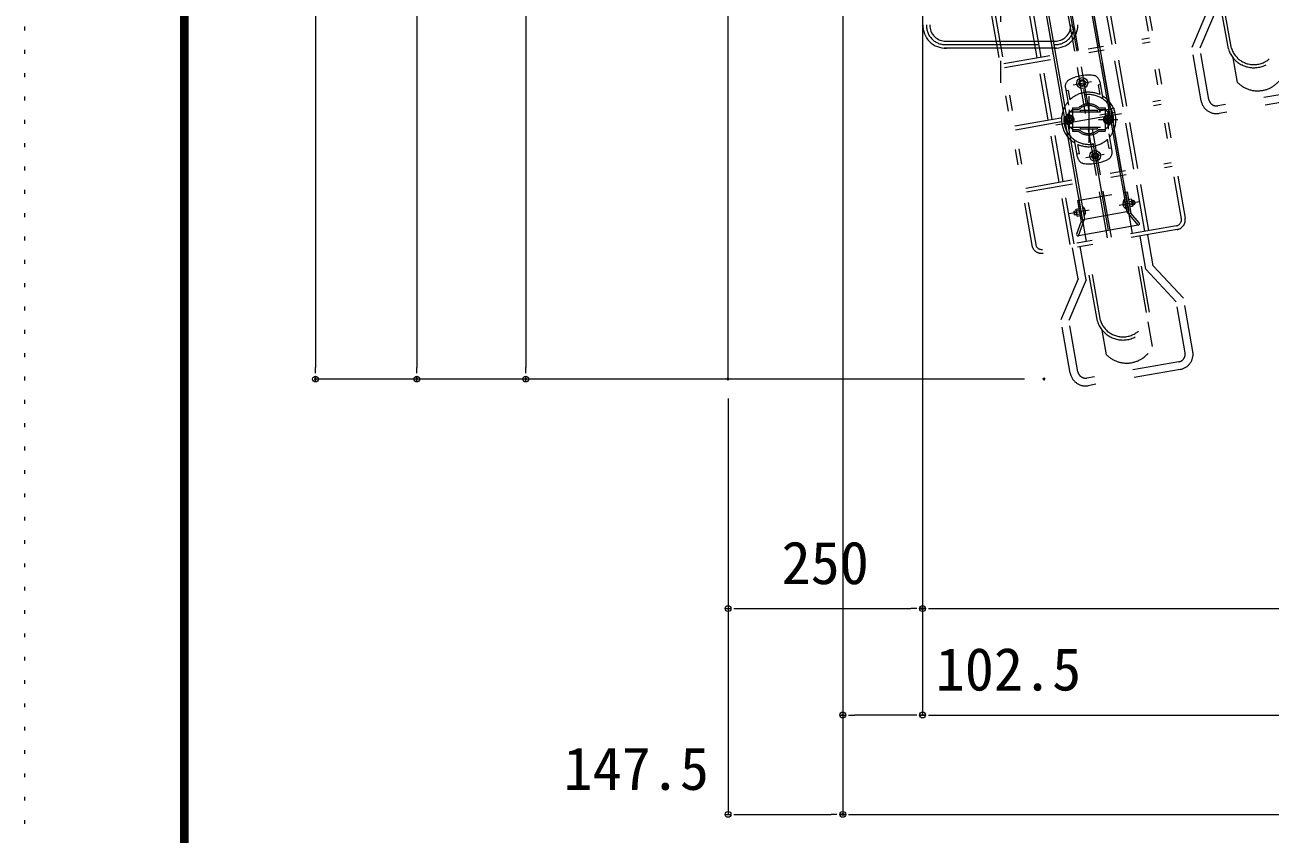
# Model space of a CAD drawing. Units: millimetres, scale not verified. Extents: x -5940 to 5940, y -4200 to 4200.
# Drawn here: x -5940 to -4339, y -493 to 547 of the extents above; entities that cross this region are included whole.
import ezdxf
from ezdxf.enums import TextEntityAlignment as Align

# ---------------------------------------------------------------- set-up
doc = ezdxf.new("R2010")
doc.units = ezdxf.units.MM
doc.header["$LTSCALE"] = 10
doc.header["$PDMODE"] = 32
doc.header["$PDSIZE"] = 2
for name, pattern in [('USER2', [24, 12, -5, 2, -5]), ('USER3', [25, 6, -5, 2, -5, 2, -5]), ('USER4', [3, 0.5, -2.5]), ('USER5', [10, 4, -6])]:
    doc.linetypes.add(name, pattern=pattern)
for name, color, linetype, lineweight in [('0-0_0', 7, 'Continuous', 18), ('0-2_2-0BOLD', 7, 'Continuous', 18), ('0-4_2-2CENTER', 3, 'USER2', 18), ('0-7_2-7RACK', 5, 'Continuous', 18), ('0-8_F-F', 5, 'Continuous', 18), ('0-9_F-E_J_ADD', 5, 'USER4', 18), ('0-D_2ラック-63HATCH', 7, 'Continuous', 18), ('1-0_2ラック-Bラック前', 2, 'USER3', 18), ('1-1_2ラック-Cラック奥', 7, 'Continuous', 18), ('1-A_3-GLEVEL', 5, 'Continuous', 18)]:
    doc.layers.add(name, color=color, linetype=linetype, lineweight=lineweight)
doc.layers.add('1-9_Defpoints', color=7, linetype='Continuous')
doc.styles.add('ＭＳ ゴシック', font='')
doc.styles.get('ＭＳ ゴシック').set_extended_font_data('MS Gothic')

# ---------------------------------------------------------------- blocks, each defined once
blk = doc.blocks.new('CCL-RACK-BACK-TOP_17')
at = {"layer": '0-D_2ラック-63HATCH', "color": 3, "linetype": 'USER2'}
for p, q in [((0, 178.97), (0, -1375)), ((-12, -1182.5), (12, -1182.5)), ((-22.45, -1213.35), (-26.79, -1237.97)), ((5.21, -1200.46), (-5.21, -1259.54)), ((43, -1230), (-43, -1230)), ((12.31, -1232.17), (36.93, -1236.51)), ((26.79, -1222.03), (22.45, -1246.65)), ((-12, -1277.5), (12, -1277.5)), ((-19.5, -1345.15), (-45.6, -1345.15)), ((19.5, -1345.15), (45.6, -1345.15))]:
    blk.add_line(p, q, dxfattribs=at)
at = {"layer": '0-D_2ラック-63HATCH'}
for p, q in [((-30.5, 170.34), (-30.5, -1330.15)), ((30.5, -1330.15), (30.5, 170.34)), ((-27.5, 94.85), (-27.5, -1355.15)), ((27.5, 94.85), (27.5, -1355.15)), ((0, -1179.61), (-2.5, -1181.06)), ((-2.5, -1183.94), (-2.5, -1181.06)), ((-2.5, -1183.94), (0, -1185.39)), ((0, -1179.61), (2.5, -1181.06)), ((2.5, -1183.94), (0, -1185.39)), ((2.5, -1183.94), (2.5, -1181.06)), ((-2.5, -1276.06), (0, -1274.61)), ((-2.5, -1276.06), (-2.5, -1278.94)), ((0, -1280.39), (-2.5, -1278.94)), ((2.5, -1276.06), (0, -1274.61)), ((0, -1280.39), (2.5, -1278.94)), ((2.5, -1276.06), (2.5, -1278.94)), ((-39, -1342.65), (-39.5, -1343.15)), ((-39.5, -1343.15), (-39.5, -1347.15)), ((-39, -1342.65), (-36.5, -1342.65)), ((-39, -1347.65), (-39, -1342.65)), ((-36.5, -1341.33), (-36.5, -1348.97)), ((-32.5, -1342.85), (-36.05, -1342.85)), ((-32.5, -1330.15), (-32.5, -1357.81)), ((-32.5, -1330.15), (-27.5, -1330.15)), ((-27.15, -1339.25), (-27.5, -1339.25)), ((-27.15, -1339.25), (-27.15, -1351.05)), ((27.15, -1339.25), (27.15, -1351.05)), ((27.15, -1339.25), (27.5, -1339.25)), ((27.5, -1330.15), (32.5, -1330.15)), ((32.5, -1330.15), (32.5, -1357.81)), ((32.5, -1342.85), (36.05, -1342.85)), ((36.5, -1341.33), (36.5, -1348.97)), ((39, -1342.65), (36.5, -1342.65)), ((39, -1342.65), (39.5, -1343.15)), ((39, -1347.65), (39, -1342.65)), ((39.5, -1343.15), (39.5, -1347.15)), ((-40.69, -1372), (-32.5, -1357.81)), ((-39, -1347.65), (-39.5, -1347.15)), ((-39, -1347.65), (-36.5, -1347.65)), ((-38.96, -1375), (-27.5, -1355.15)), ((-36.05, -1347.45), (-32.5, -1347.45)), ((-32.5, -1357.81), (-29.9, -1359.31)), ((-27.15, -1351.05), (-27.5, -1351.05)), ((-27.5, -1355.15), (27.5, -1355.15)), ((27.15, -1351.05), (27.5, -1351.05)), ((38.96, -1375), (27.5, -1355.15)), ((32.5, -1357.81), (29.9, -1359.31)), ((36.05, -1347.45), (32.5, -1347.45)), ((40.69, -1372), (32.5, -1357.81)), ((39, -1347.65), (36.5, -1347.65)), ((39, -1347.65), (39.5, -1347.15)), ((38.96, -1375), (-38.96, -1375))]:
    blk.add_line(p, q, dxfattribs=at)
at = {"layer": '0-D_2ラック-63HATCH', "color": 3, "linetype": 'USER5'}
for p, q in [((-22.5, -1184.69), (-22.5, -1207.25)), ((-19.5, -1188.74), (-22.5, -1188.74)), ((-19.5, -1188.74), (-19.5, -1200.94)), ((22.5, -1188.74), (19.5, -1188.74)), ((19.5, -1188.74), (19.5, -1200.94)), ((22.5, -1184.69), (22.5, -1207.25)), ((-18.42, -1213.55), (-28.21, -1220.85)), ((-26.36, -1235.51), (-22.88, -1215.81)), ((-18.08, -1211.58), (-23.29, -1241.13)), ((-22.88, -1215.81), (26.36, -1224.49)), ((-18.42, -1213.55), (-10, -1215.04)), ((-18.08, -1211.58), (-10.42, -1212.93)), ((-8.75, -1216.27), (-9.1, -1218.24)), ((-8.75, -1216.27), (12.92, -1220.09)), ((-25.62, -1231.34), (-30.05, -1227.63)), ((-22.94, -1239.16), (-29.64, -1228.95)), ((-20.2, -1229.37), (-25.62, -1231.34)), ((-19.19, -1223.68), (-23.62, -1219.97)), ((-19.19, -1223.68), (-20.2, -1229.37)), ((12.92, -1220.09), (12.57, -1222.06)), ((14.52, -1219.36), (22.94, -1220.84)), ((15.63, -1217.53), (23.29, -1218.87)), ((23.29, -1218.87), (18.08, -1248.42)), ((20.2, -1230.63), (19.19, -1236.32)), ((20.2, -1230.63), (25.62, -1228.66)), ((22.88, -1244.19), (26.36, -1224.49)), ((22.94, -1220.84), (29.64, -1231.05)), ((-26.36, -1235.51), (22.88, -1244.19)), ((-23.29, -1241.13), (-15.63, -1242.47)), ((-22.94, -1239.16), (-14.52, -1240.64)), ((-12.57, -1237.94), (-12.92, -1239.91)), ((-12.92, -1239.91), (8.75, -1243.73)), ((9.1, -1241.76), (8.75, -1243.73)), ((10, -1244.96), (18.42, -1246.45)), ((10.42, -1247.07), (18.08, -1248.42)), ((18.42, -1246.45), (28.21, -1239.15)), ((19.19, -1236.32), (23.62, -1240.03)), ((23.62, -1240.03), (29.04, -1238.05)), ((-22.5, -1275.31), (-22.5, -1252.75)), ((-19.5, -1271.26), (-19.5, -1259.06)), ((19.5, -1271.26), (19.5, -1259.06)), ((22.5, -1275.31), (22.5, -1252.75)), ((-19.5, -1271.26), (-22.5, -1271.26)), ((22.5, -1271.26), (19.5, -1271.26)), ((-30.5, -1330.15), (-30.5, -1355.15)), ((-27.5, -1330.15), (27.5, -1330.15)), ((30.5, -1330.15), (30.5, -1355.15)), ((-30.5, -1355.15), (-27.5, -1355.15)), ((27.5, -1355.15), (30.5, -1355.15))]:
    blk.add_line(p, q, dxfattribs=at)
at = {"layer": '0-D_2ラック-63HATCH', "color": 3}
for p, q in [((-36.5, -1343.05), (-39.4, -1343.05)), ((36.5, -1343.05), (39.4, -1343.05)), ((-36.5, -1347.25), (-39.4, -1347.25)), ((36.5, -1347.25), (39.4, -1347.25))]:
    blk.add_line(p, q, dxfattribs=at)
at = {"layer": '0-D_2ラック-63HATCH', "color": 3, "linetype": 'USER5'}
for points in [[(-23.62, -1219.97), (-29.04, -1221.95), (-30.05, -1227.63)], [(25.62, -1228.66), (30.05, -1232.37), (29.04, -1238.05)]]:
    blk.add_lwpolyline(points, dxfattribs=at)
at = {"layer": '0-D_2ラック-63HATCH'}
for points in [[(-36.5, -1341.33), (-36.05, -1340.55), (-32.5, -1340.55)], [(36.5, -1341.33), (36.05, -1340.55), (32.5, -1340.55)], [(-36.5, -1348.97), (-36.05, -1349.75), (-32.5, -1349.75)], [(36.5, -1348.97), (36.05, -1349.75), (32.5, -1349.75)]]:
    blk.add_lwpolyline(points, dxfattribs=at)
for centre, radius in [((0, -1182.5), 7), ((0, -1182.5), 4.32), ((0, -1277.5), 7), ((0, -1277.5), 4.32)]:
    blk.add_circle(centre, radius, dxfattribs=at)
at = {"layer": '0-D_2ラック-63HATCH', "color": 3, "linetype": 'USER5'}
for centre, radius in [((-24.62, -1225.66), 5.85), ((-24.62, -1225.66), 4.9), ((-24.62, -1225.66), 3), ((-24.62, -1225.66), 2.2), ((24.62, -1234.34), 5.85), ((24.62, -1234.34), 4.9), ((24.62, -1234.34), 3), ((24.62, -1234.34), 2.2)]:
    blk.add_circle(centre, radius, dxfattribs=at)
for centre, radius, start, end in [((-12.5, -1184.69), 10, 105.42385, 180), ((0, -1230), 57, 74.57615, 105.42385), ((12.5, -1184.69), 10, 0, 74.57615), ((0, -1230), 32, 17.61244, 162.38756), ((0, -1230), 35, 56.14156, 123.85844), ((0, -1230), 35, 130.0052, 150.62508), ((0, -1230), 20, 38.59038, 121.40962), ((0, -1230), 18, 36.23826, 123.76174), ((0, -1230), 35, 29.37492, 49.9948), ((-24.62, -1225.66), 6, 126.72135, 213.27865), ((24.62, -1234.34), 6, 306.72135, 33.27865), ((0, -1230), 32, 197.61244, 342.38756), ((0, -1230), 35, 209.37492, 229.9948), ((0, -1230), 20, 218.59038, 301.40962), ((0, -1230), 18, 216.23826, 303.76174), ((0, -1230), 35, 310.0052, 330.62508), ((0, -1230), 35, 236.14156, 303.85844), ((-12.5, -1275.31), 10, 180, 254.57615), ((12.5, -1275.31), 10, 285.42385, 0), ((0, -1230), 57, 254.57615, 285.42385)]:
    blk.add_arc(centre, radius, start, end, dxfattribs=at)
at = {"layer": '0-D_2ラック-63HATCH'}
for centre, radius, start, end in [((0, -1230), 35, 150.62508, 209.37492), ((0, -1230), 35, 330.62508, 29.37492), ((0, -1230), 32, 162.38756, 197.61244), ((0, -1230), 32, 342.38756, 17.61244), ((-34.36, -1341.7), 2.04, 154.26988, 214.28792), ((-28.77, -1345.15), 7.63, 162.4633, 197.5367), ((-32.1, -1345.15), 7.7, 309.98311, 50.01689), ((-28.25, -1345.15), 3.85, 317.75343, 42.24657), ((32.1, -1345.15), 7.7, 129.98311, 230.01689), ((28.25, -1345.15), 3.85, 137.75343, 222.24657), ((34.36, -1341.7), 2.04, 325.71208, 25.73012), ((28.77, -1345.15), 7.63, 342.4633, 17.5367), ((-34.36, -1348.6), 2.04, 145.71208, 205.73012), ((34.36, -1348.6), 2.04, 334.26988, 34.28792), ((-38.96, -1373), 2, 150, 270), ((38.96, -1373), 2, 270, 30)]:
    blk.add_arc(centre, radius, start, end, dxfattribs=at)
blk = doc.blocks.new('CCL-CYC-BACK-TOP_0')
at = {"layer": '1-0_2ラック-Bラック前'}
for p, q in [((-46.25, 426.57), (-46.25, 530.24)), ((46.25, 426.57), (46.25, 530.24)), ((-30, 426.57), (-30, 502.82)), ((-2.5, 426.57), (-2.5, 502.82)), ((2.5, 426.57), (2.5, 502.82)), ((30, 426.57), (30, 502.82)), ((-100, 495.32), (-100, 190.32)), ((-95, 495.32), (-95, 190.32)), ((95, 495.32), (95, 190.32)), ((100, 495.32), (100, 190.32)), ((-95, 426.57), (95, 426.57)), ((-95, 421.57), (95, 421.57)), ((-51.25, 345.32), (-51.25, 421.57)), ((-46.25, 345.32), (-46.25, 421.57)), ((-30, 345.32), (-30, 421.57)), ((-2.5, 345.32), (-2.5, 421.57)), ((2.5, 345.32), (2.5, 421.57)), ((30, 345.32), (30, 421.57)), ((46.25, 345.32), (46.25, 421.57)), ((51.25, 345.32), (51.25, 421.57)), ((-95, 345.32), (95, 345.32)), ((-95, 340.32), (95, 340.32)), ((-51.25, 264.07), (-51.25, 340.32)), ((-46.25, 264.07), (-46.25, 340.32)), ((-30, 264.07), (-30, 340.32)), ((-2.5, 264.07), (-2.5, 340.32)), ((2.5, 264.07), (2.5, 340.32)), ((30, 264.07), (30, 340.32)), ((46.25, 264.07), (46.25, 340.32)), ((51.25, 264.07), (51.25, 340.32)), ((-95, 264.07), (95, 264.07)), ((-95, 259.07), (95, 259.07)), ((-51.25, 182.82), (-51.25, 259.07)), ((-46.25, 182.82), (-46.25, 259.07)), ((-30, 182.82), (-30, 259.07)), ((-2.5, 182.82), (-2.5, 259.07)), ((2.5, 182.82), (2.5, 259.07)), ((30, 182.82), (30, 259.07)), ((46.25, 182.82), (46.25, 259.07)), ((51.25, 182.82), (51.25, 259.07)), ((87.5, 182.82), (-87.5, 182.82)), ((87.5, 177.82), (-87.5, 177.82)), ((-49, 137.42), (-49, 177.82)), ((-39, 134.46), (-39, 177.82)), ((-34, 79.49), (-34, 177.82)), ((-30, 79.62), (-30, 177.82)), ((30, 79.62), (30, 177.82)), ((34, 79.49), (34, 177.82)), ((39, 134.46), (39, 177.82)), ((49, 137.42), (49, 177.82)), ((-49, 137.42), (-80, 89.69)), ((-39, 134.46), (-70, 86.73)), ((39, 134.46), (70, 86.73)), ((49, 137.42), (80, 89.69)), ((-80, 20), (-80, 89.69)), ((-70, 20), (-70, 86.73)), ((70, 20), (70, 86.73)), ((80, 20), (80, 89.69)), ((-30, 35.12), (-30, 67.27)), ((30, 35.12), (30, 67.27)), ((60, 10), (-60, 10)), ((60, 0), (-60, 0))]:
    blk.add_line(p, q, dxfattribs=at)
for points in [[(-51.25, 426.57), (-51.25, 531.48), (-42.97, 547.17)], [(51.25, 426.57), (51.25, 531.48), (42.97, 547.17)]]:
    blk.add_lwpolyline(points, dxfattribs=at)
for centre, radius, start, end in [((-87.5, 190.32), 12.5, 180, 270), ((-87.5, 190.32), 7.5, 180, 270), ((87.5, 190.32), 7.5, 270, 0), ((87.5, 190.32), 12.5, 270, 0), ((0, 83.86), 34.28, 187.32401, 352.67599), ((0, 83.86), 30.28, 187.54919, 352.45081), ((0, 55.98), 36.54, 214.81581, 325.18419), ((-60, 20), 20, 180, 270), ((-60, 20), 10, 180, 270), ((60, 20), 10, 270, 0), ((60, 20), 20, 270, 0)]:
    blk.add_arc(centre, radius, start, end, dxfattribs=at)
blk = doc.blocks.new('CCL-CYC-FRONT-TOP_1')
at = {"layer": '1-1_2ラック-Cラック奥', "color": 6, "linetype": 'USER3'}
for p, q in [((-34, 79.49), (-34, 177.82)), ((-30, 79.62), (-30, 177.82)), ((-49, 137.42), (-80, 89.69)), ((-39, 134.46), (-70, 86.73)), ((-80, 20), (-80, 89.69)), ((-70, 20), (-70, 86.73)), ((-30, 35.12), (-30, 67.27)), ((60, 10), (-60, 10)), ((60, 0), (-60, 0))]:
    blk.add_line(p, q, dxfattribs=at)
for centre, radius, start, end in [((0, 83.86), 34.28, 187.32401, 352.67599), ((0, 83.86), 30.28, 187.54919, 352.45081), ((0, 55.98), 36.54, 214.81581, 325.18419), ((-60, 20), 20, 180, 270), ((-60, 20), 10, 180, 270)]:
    blk.add_arc(centre, radius, start, end, dxfattribs=at)
blk = doc.blocks.new('_DOT')
at = {"layer": '0-0_0', "lineweight": 9}
for p, q in [((-0.5, 0), (-1, 0)), ((0.25, 0), (-0.25, 0))]:
    blk.add_line(p, q, dxfattribs=at)
blk.add_circle((0, 0), 0.25, dxfattribs=at)
blk = doc.blocks.new('D54')
at = {"layer": '1-9_Defpoints'}
for p in [(643.8, 4291.9), (1309.88, 4291.9)]:
    blk.add_point(p, dxfattribs=at)
at = {"layer": '1-A_3-GLEVEL'}
for p, q in [((643.8, 5821.9), (643.8, 4306.9)), ((1284.88, 4291.9), (643.8, 4291.9))]:
    blk.add_line(p, q, dxfattribs=at)
at = {"layer": '1-A_3-GLEVEL', "xscale": 15, "yscale": 15, "rotation": 270}
blk.add_blockref('_DOT', (643.8, 4291.9), dxfattribs=at)
blk = doc.blocks.new('D55')
at = {"layer": '1-9_Defpoints'}
for p in [(503.8, 4291.9), (1309.88, 4291.9)]:
    blk.add_point(p, dxfattribs=at)
at = {"layer": '1-A_3-GLEVEL'}
for p, q in [((503.8, 6506.9), (503.8, 4306.9)), ((1284.88, 4291.9), (503.8, 4291.9))]:
    blk.add_line(p, q, dxfattribs=at)
at = {"layer": '1-A_3-GLEVEL', "xscale": 15, "yscale": 15, "rotation": 270}
blk.add_blockref('_DOT', (503.8, 4291.9), dxfattribs=at)
blk = doc.blocks.new('D56')
at = {"layer": '1-9_Defpoints'}
for p in [(903.79, 4291.9), (1153.79, 3996.81)]:
    blk.add_point(p, dxfattribs=at)
at = {"layer": '1-A_3-GLEVEL'}
for p, q in [((1153.79, 5726.9), (1153.79, 3996.81)), ((903.79, 4266.9), (903.79, 3996.81)), ((918.79, 3996.81), (1138.79, 3996.81))]:
    blk.add_line(p, q, dxfattribs=at)
at = {"layer": '1-A_3-GLEVEL', "xscale": 15, "yscale": 15, "rotation": 180}
blk.add_blockref('_DOT', (903.79, 3996.81), dxfattribs=at)
at = {"layer": '1-A_3-GLEVEL', "xscale": 15, "yscale": 15}
blk.add_blockref('_DOT', (1153.79, 3996.81), dxfattribs=at)
at = {"layer": '1-A_3-GLEVEL', "color": 7, "style": 'ＭＳ ゴシック'}
blk.add_text('250', height=54.99, dxfattribs=at).set_placement((972.54, 4011.81), align=Align.BOTTOM_LEFT)
blk = doc.blocks.new('D57')
at = {"layer": '1-A_3-GLEVEL'}
for p, q in [((1153.79, 5726.9), (1153.79, 3996.81)), ((1168.79, 3996.81), (6088.79, 3996.81))]:
    blk.add_line(p, q, dxfattribs=at)
at = {"layer": '1-A_3-GLEVEL', "xscale": 15, "yscale": 15, "rotation": 180}
blk.add_blockref('_DOT', (1153.79, 3996.81), dxfattribs=at)
blk = doc.blocks.new('D59')
at = {"layer": '1-9_Defpoints'}
blk.add_point((1051.29, 3860.05), dxfattribs=at)
at = {"layer": '1-A_3-GLEVEL'}
for p, q in [((1051.29, 5736.9), (1051.29, 3860.05)), ((1153.79, 5726.9), (1153.79, 3860.05)), ((1138.79, 3860.05), (1066.29, 3860.05))]:
    blk.add_line(p, q, dxfattribs=at)
at = {"layer": '1-A_3-GLEVEL', "xscale": 15, "yscale": 15, "rotation": 180}
blk.add_blockref('_DOT', (1051.29, 3860.05), dxfattribs=at)
at = {"layer": '1-A_3-GLEVEL', "xscale": 15, "yscale": 15}
blk.add_blockref('_DOT', (1153.79, 3860.05), dxfattribs=at)
at = {"layer": '1-A_3-GLEVEL', "color": 7, "style": 'ＭＳ ゴシック'}
blk.add_text('102.5', height=54.99, dxfattribs=at).set_placement((1170.7, 3875.05), align=Align.BOTTOM_LEFT)
blk = doc.blocks.new('D60')
at = {"layer": '1-A_3-GLEVEL'}
for p, q in [((1153.79, 5726.9), (1153.79, 3860.05)), ((1168.79, 3860.05), (6088.79, 3860.05))]:
    blk.add_line(p, q, dxfattribs=at)
at = {"layer": '1-A_3-GLEVEL', "xscale": 15, "yscale": 15, "rotation": 180}
blk.add_blockref('_DOT', (1153.79, 3860.05), dxfattribs=at)
blk = doc.blocks.new('D62')
at = {"layer": '1-9_Defpoints'}
for p in [(903.79, 4291.9), (1051.29, 3732.33)]:
    blk.add_point(p, dxfattribs=at)
at = {"layer": '1-A_3-GLEVEL'}
for p, q in [((1051.29, 5736.9), (1051.29, 3732.33)), ((903.79, 4266.9), (903.79, 3732.33)), ((918.79, 3732.33), (1036.29, 3732.33))]:
    blk.add_line(p, q, dxfattribs=at)
at = {"layer": '1-A_3-GLEVEL', "xscale": 15, "yscale": 15, "rotation": 180}
blk.add_blockref('_DOT', (903.79, 3732.33), dxfattribs=at)
at = {"layer": '1-A_3-GLEVEL', "xscale": 15, "yscale": 15}
blk.add_blockref('_DOT', (1051.29, 3732.33), dxfattribs=at)
at = {"layer": '1-A_3-GLEVEL', "color": 7, "style": 'ＭＳ ゴシック'}
blk.add_text('147.5', height=54.99, dxfattribs=at).set_placement((692.26, 3747.33), align=Align.BOTTOM_LEFT)
blk = doc.blocks.new('D63')
at = {"layer": '1-A_3-GLEVEL'}
for p, q in [((1051.29, 5736.9), (1051.29, 3732.33)), ((1066.29, 3732.33), (6191.29, 3732.33))]:
    blk.add_line(p, q, dxfattribs=at)
at = {"layer": '1-A_3-GLEVEL', "xscale": 15, "yscale": 15, "rotation": 180}
blk.add_blockref('_DOT', (1051.29, 3732.33), dxfattribs=at)
blk = doc.blocks.new('D66')
at = {"layer": '1-9_Defpoints'}
for p in [(373.51, 4291.9), (1309.88, 4291.9)]:
    blk.add_point(p, dxfattribs=at)
at = {"layer": '1-A_3-GLEVEL'}
for p, q in [((373.51, 6636.9), (373.51, 4306.9)), ((1284.88, 4291.9), (373.51, 4291.9))]:
    blk.add_line(p, q, dxfattribs=at)
at = {"layer": '1-A_3-GLEVEL', "xscale": 15, "yscale": 15, "rotation": 270}
blk.add_blockref('_DOT', (373.51, 4291.9), dxfattribs=at)

msp = doc.modelspace()

# ---------------------------------------------------------------- linework, layer by layer
at = {"layer": '0-2_2-0BOLD'}
for p, q in [((-4758.21, 526.4), (-4614.21, 526.4)), ((-4614.21, 517.4), (-4758.21, 517.4))]:
    msp.add_line(p, q, dxfattribs=at)
for centre, radius, start, end in [((-4756.9, 546.2), 28.83, 177.49678, 273.08292), ((-4756.9, 546.2), 19.83, 177.49678, 273.08292), ((-4615.51, 546.2), 28.83, 266.91708, 2.50322), ((-4615.51, 546.2), 19.83, 266.91708, 2.50322)]:
    msp.add_arc(centre, radius, start, end, dxfattribs=at)
at = {"layer": '0-4_2-2CENTER'}
for p, q in [((-4686.21, 2420.9), (-4686.21, 472.9)), ((-4758.21, 521.9), (-4614.21, 521.9))]:
    msp.add_line(p, q, dxfattribs=at)
for centre, start, end in [((-4756.9, 546.2), 177.49678, 273.08292), ((-4615.51, 546.2), 266.91708, 2.50322)]:
    msp.add_arc(centre, 24.33, start, end, dxfattribs=at)
at = {"layer": '0-7_2-7RACK'}
msp.add_lwpolyline([(-5036.21, 91.9), (-5036.21, 2451.9), (613.79, 2451.9)], dxfattribs=at)
at = {"layer": '0-8_F-F'}
for points in [[(5740, 4040), (-5740, 4040), (-5740, -4000), (5740, -4000)], [(5739, 4039), (5739, -3999), (-5739, -3999), (-5739, 4039)], [(5738, 4038), (5738, -3998), (-5738, -3998), (-5738, 4038)], [(5737, 4037), (5737, -3997), (-5737, -3997), (-5737, 4037)], [(5736, 4036), (5736, -3996), (-5736, -3996), (-5736, 4036)], [(5735, 4035), (5735, -3995), (-5735, -3995), (-5735, 4035)], [(5734, 4034), (5734, -3994), (-5734, -3994), (-5734, 4034)], [(5733, 4033), (5733, -3993), (-5733, -3993), (-5733, 4033)], [(5732, 4032), (5732, -3992), (-5732, -3992), (-5732, 4032)], [(5731, 4031), (5731, -3991), (-5731, -3991), (-5731, 4031)], [(5730, 4030), (5730, -3990), (-5730, -3990), (-5730, 4030)]]:
    msp.add_lwpolyline(points, close=True, dxfattribs=at)
at = {"layer": '0-9_F-E_J_ADD'}
msp.add_lwpolyline([(5940, 4200), (5940, -4200), (-5940, -4200), (-5940, 4200)], close=True, dxfattribs=at)

# ---------------------------------------------------------------- block references
at = {"layer": '1-0_2ラック-Bラック前', "rotation": 10}
msp.add_blockref('CCL-CYC-BACK-TOP_0', (-4514.12, 93.81), dxfattribs=at)
at = {"layer": '1-1_2ラック-Cラック奥', "rotation": 10}
for name, p in [('CCL-CYC-FRONT-TOP_1', (-4345.83, 443.81)), ('CCL-RACK-BACK-TOP_17', (-4786.21, 1636.9))]:
    msp.add_blockref(name, p, dxfattribs=at)
at = {"layer": '1-A_3-GLEVEL'}
for name in ['D66', 'D55', 'D54', 'D62', 'D56', 'D59', 'D63', 'D57', 'D60']:
    msp.add_blockref(name, (-5940, -4200), dxfattribs=at)

doc.saveas('drawing.dxf')
